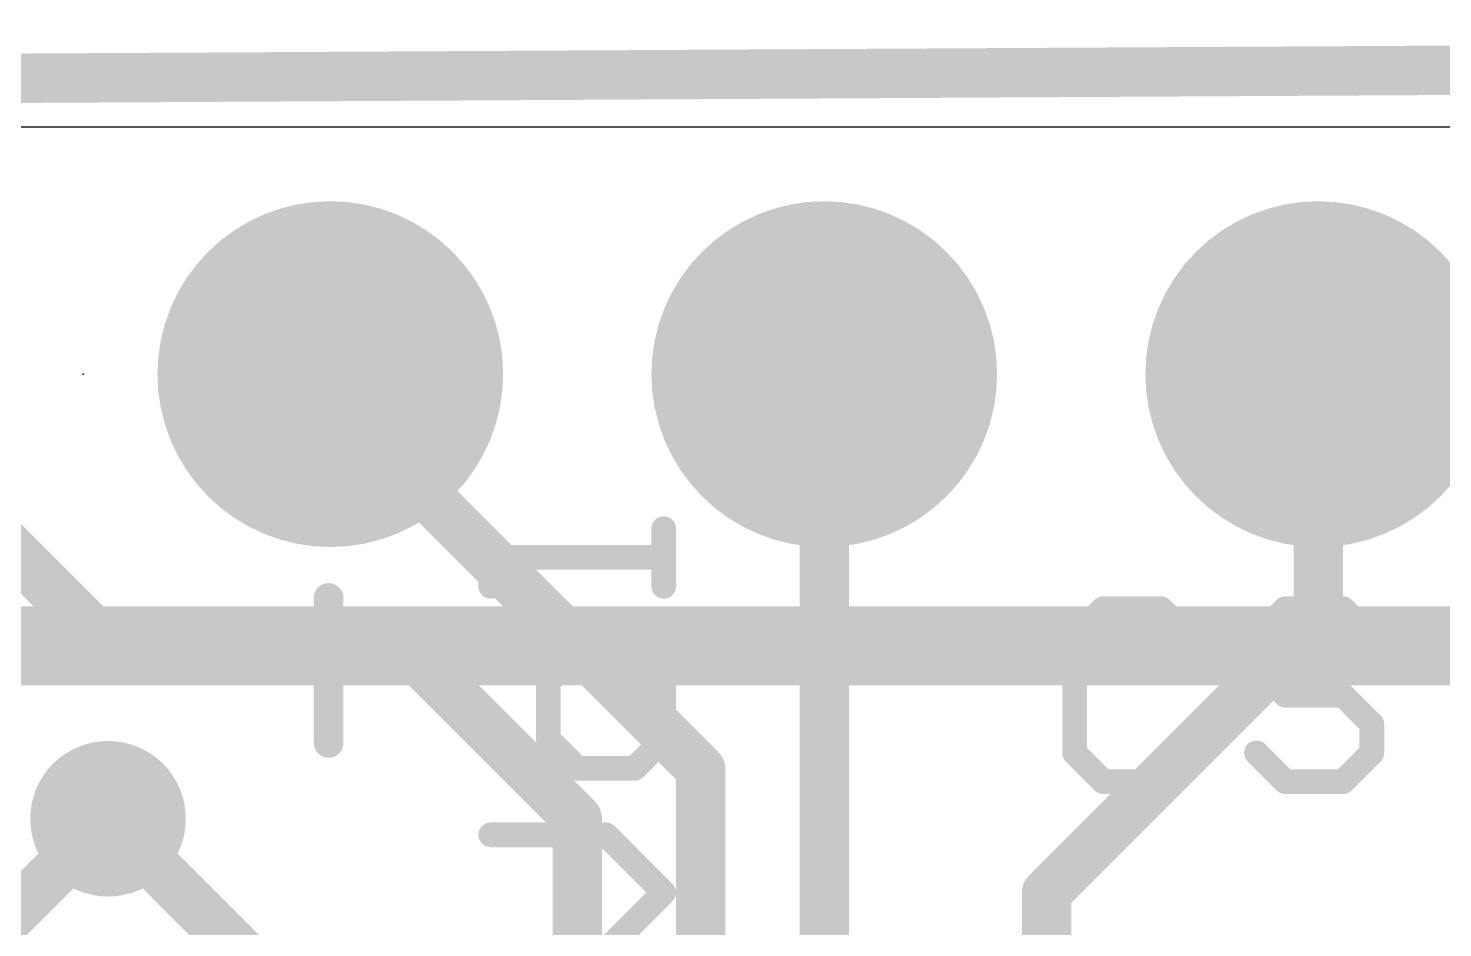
# Model space of a CAD drawing. Extents: x -0.5 to 47.2, y -0.5 to 23.4.
# Drawn here: x 23.85 to 31.12, y 18.74 to 23.37 of the extents above; entities that cross this region are included whole.
import ezdxf

# ---------------------------------------------------------------- set-up
doc = ezdxf.new("R2010")
doc.units = 0
for name, color, linetype in [('1', 12, 'CONTINUOUS'), ('16', 132, 'CONTINUOUS'), ('17', 110, 'CONTINUOUS'), ('18', 110, 'CONTINUOUS'), ('20', 53, 'CONTINUOUS'), ('21', 40, 'CONTINUOUS'), ('23', 40, 'CONTINUOUS')]:
    doc.layers.add(name, color=color, linetype=linetype)

# ---------------------------------------------------------------- blocks, each defined once
blk = doc.blocks.new('ROUNDP')
at = {"const_width": 0.5}
blk.add_lwpolyline([(0, -0.25, 1), (0, 0.25, 1), (0, -0.25)], format="xyb", dxfattribs=at)
blk = doc.blocks.new('ROUNDV')
at = {"const_width": 0.5}
blk.add_lwpolyline([(0, -0.25, 1), (0, 0.25, 1), (0, -0.25)], format="xyb", dxfattribs=at)

msp = doc.modelspace()

# ---------------------------------------------------------------- linework, layer by layer
at = {"layer": '1'}
for points, const_width in [([(32.258, 20.193), (22.225, 20.193)], 0.4064), ([(25.146, 18.415), (24.257, 19.304)], 0.254)]:
    msp.add_lwpolyline(points, dxfattribs=dict(at, const_width=const_width))
at = {"layer": '1', "const_width": 0.127}
msp.add_lwpolyline([(24.3019, 19.3489, 1), (24.2121, 19.2591)], format="xyb", dxfattribs=at)
at = {"layer": '16', "const_width": 0.254}
for points in [[(47.117, 23.241), (-0.381, 22.9764)], [(24.257, 20.193), (22.86, 21.59)], [(25.4, 21.463), (25.4, 21.59)], [(27.94, 13.716), (27.94, 21.59)], [(30.48, 20.32), (30.48, 21.59)], [(27.305, 19.558), (25.4, 21.463)], [(29.083, 18.923), (30.48, 20.32)], [(25.781, 20.193), (24.257, 20.193)], [(26.67, 19.304), (25.781, 20.193)], [(27.305, 13.97), (27.305, 19.558)], [(22.606, 17.653), (24.257, 19.304)], [(26.67, 14.097), (26.67, 19.304)], [(29.083, 18.923), (29.083, 11.938)]]:
    msp.add_lwpolyline(points, dxfattribs=at)
at = {"layer": '16', "const_width": 0.127}
for points in [[(25.4635, 21.59, 1), (25.3365, 21.59)], [(28.0035, 21.59, 1), (27.8765, 21.59)], [(30.5435, 21.59, 1), (30.4165, 21.59)], [(25.4449, 21.5079, 1), (25.3551, 21.4181)], [(25.3365, 21.463, 1), (25.4635, 21.463)], [(30.5249, 20.2751, 1), (30.4351, 20.3649)], [(30.4165, 20.32, 1), (30.5435, 20.32)], [(24.257, 20.2565, 1), (24.257, 20.1295)], [(24.2121, 20.1481, 1), (24.3019, 20.2379)], [(25.8259, 20.2379, 1), (25.7361, 20.1481)], [(25.781, 20.1295, 1), (25.781, 20.2565)], [(27.3685, 19.558, 1), (27.2415, 19.558)], [(27.2601, 19.5131, 1), (27.3499, 19.6029)], [(24.3019, 19.2591, 1), (24.2121, 19.3489)], [(26.7335, 19.304, 1), (26.6065, 19.304)], [(26.6251, 19.2591, 1), (26.7149, 19.3489)], [(29.1465, 18.923, 1), (29.0195, 18.923)], [(29.0381, 18.9679, 1), (29.1279, 18.8781)]]:
    msp.add_lwpolyline(points, format="xyb", dxfattribs=at)
at = {"layer": '20'}
msp.add_line((45.085, 22.86), (1.905, 22.86), dxfattribs=at)
at = {"layer": '21'}
for points, const_width in [([(27.1145, 20.4992), (27.1145, 20.7958)], 0.127), ([(26.2247, 20.4992), (26.2247, 20.6475)], 0.127), ([(26.2247, 20.6475), (27.1145, 20.6475)], 0.127), ([(25.3914, 20.4393), (25.3914, 19.6936)], 0.1524), ([(29.3753, 20.3843), (29.227, 20.236)], 0.127), ([(29.6719, 20.3843), (29.3753, 20.3843)], 0.127), ([(29.8202, 20.236), (29.6719, 20.3843)], 0.127), ([(30.3108, 20.3843), (30.1625, 20.236)], 0.127), ([(30.6074, 20.3843), (30.3108, 20.3843)], 0.127), ([(30.7557, 20.236), (30.6074, 20.3843)], 0.127), ([(29.227, 20.236), (29.227, 19.6428)], 0.127), ([(30.1625, 20.236), (30.1625, 20.0877)], 0.127), ([(26.6696, 20.1568), (26.5213, 20.0085)], 0.127), ([(26.9662, 20.1568), (26.6696, 20.1568)], 0.127), ([(27.1145, 20.0085), (26.9662, 20.1568)], 0.127), ([(30.1625, 20.0877), (30.3108, 19.9394)], 0.127), ([(25.0185, 20.0665), (25.7642, 20.0665)], 0.1524), ([(27.5585, 20.0665), (28.3042, 20.0665)], 0.1524), ([(26.5213, 20.0085), (26.5213, 19.712)], 0.127), ([(27.1145, 19.712), (27.1145, 20.0085)], 0.127), ([(30.3108, 19.9394), (30.6074, 19.9394)], 0.127), ([(30.6074, 19.9394), (30.7557, 19.7911)], 0.127), ([(30.7557, 19.7911), (30.7557, 19.6428)], 0.127), ([(26.5213, 19.712), (26.6696, 19.5637)], 0.127), ([(26.9662, 19.5637), (27.1145, 19.712)], 0.127), ([(29.227, 19.6428), (29.3753, 19.4945)], 0.127), ([(29.6719, 19.4945), (29.8202, 19.6428)], 0.127), ([(30.3108, 19.4945), (30.1625, 19.6428)], 0.127), ([(30.7557, 19.6428), (30.6074, 19.4945)], 0.127), ([(26.6696, 19.5637), (26.9662, 19.5637)], 0.127), ([(29.3753, 19.4945), (29.6719, 19.4945)], 0.127), ([(30.6074, 19.4945), (30.3108, 19.4945)], 0.127), ([(26.8179, 19.2213), (26.2247, 19.2213)], 0.127), ([(27.1145, 18.9247), (26.8179, 19.2213)], 0.127), ([(26.8179, 18.6281), (27.1145, 18.9247)], 0.127)]:
    msp.add_lwpolyline(points, dxfattribs=dict(at, const_width=const_width))
for points, const_width in [([(27.1462, 20.7958, 1), (27.0828, 20.7958)], 0.0635), ([(26.2247, 20.6792, 1), (26.2247, 20.6157)], 0.0635), ([(26.2565, 20.6475, 1), (26.193, 20.6475)], 0.0635), ([(27.1145, 20.6157, 1), (27.1145, 20.6792)], 0.0635), ([(25.4295, 20.4393, 1), (25.3533, 20.4393)], 0.0762), ([(26.193, 20.4992, 1), (26.2565, 20.4992)], 0.0635), ([(27.0828, 20.4992, 1), (27.1462, 20.4992)], 0.0635), ([(29.3753, 20.416, 1), (29.3753, 20.3525)], 0.0635), ([(29.3977, 20.3618, 1), (29.3528, 20.4067)], 0.0635), ([(29.6943, 20.4067, 1), (29.6494, 20.3618)], 0.0635), ([(29.6719, 20.3525, 1), (29.6719, 20.416)], 0.0635), ([(30.3108, 20.416, 1), (30.3108, 20.3525)], 0.0635), ([(30.3332, 20.3618, 1), (30.2883, 20.4067)], 0.0635), ([(30.6298, 20.4067, 1), (30.5849, 20.3618)], 0.0635), ([(30.6074, 20.3525, 1), (30.6074, 20.416)], 0.0635), ([(29.2587, 20.236, 1), (29.1952, 20.236)], 0.0635), ([(30.1943, 20.236, 1), (30.1308, 20.236)], 0.0635), ([(26.6696, 20.1886, 1), (26.6696, 20.1251)], 0.0635), ([(26.6921, 20.1344, 1), (26.6472, 20.1793)], 0.0635), ([(26.9887, 20.1793, 1), (26.9438, 20.1344)], 0.0635), ([(26.9662, 20.1251, 1), (26.9662, 20.1886)], 0.0635), ([(29.2045, 20.2584, 1), (29.2494, 20.2135)], 0.0635), ([(29.7977, 20.2135, 1), (29.8426, 20.2584)], 0.0635), ([(30.14, 20.2584, 1), (30.185, 20.2135)], 0.0635), ([(30.7332, 20.2135, 1), (30.7781, 20.2584)], 0.0635), ([(30.185, 20.1101, 1), (30.14, 20.0652)], 0.0635), ([(25.0185, 20.1046, 1), (25.0185, 20.0284)], 0.0762), ([(25.7642, 20.0284, 1), (25.7642, 20.1046)], 0.0762), ([(27.5585, 20.1046, 1), (27.5585, 20.0284)], 0.0762), ([(28.3042, 20.0284, 1), (28.3042, 20.1046)], 0.0762), ([(30.1308, 20.0877, 1), (30.1943, 20.0877)], 0.0635), ([(26.5531, 20.0085, 1), (26.4896, 20.0085)], 0.0635), ([(26.4989, 20.031, 1), (26.5438, 19.9861)], 0.0635), ([(27.1462, 20.0085, 1), (27.0828, 20.0085)], 0.0635), ([(27.092, 19.9861, 1), (27.137, 20.031)], 0.0635), ([(30.3108, 19.9711, 1), (30.3108, 19.9076)], 0.0635), ([(30.6298, 19.9618, 1), (30.5849, 19.9169)], 0.0635), ([(30.6074, 19.9076, 1), (30.6074, 19.9711)], 0.0635), ([(30.2883, 19.9169, 1), (30.3332, 19.9618)], 0.0635), ([(30.7874, 19.7911, 1), (30.7239, 19.7911)], 0.0635), ([(30.7332, 19.7686, 1), (30.7781, 19.8135)], 0.0635), ([(25.3533, 19.6936, 1), (25.4295, 19.6936)], 0.0762), ([(26.4896, 19.712, 1), (26.5531, 19.712)], 0.0635), ([(26.5438, 19.7344, 1), (26.4989, 19.6895)], 0.0635), ([(27.0828, 19.712, 1), (27.1462, 19.712)], 0.0635), ([(27.137, 19.6895, 1), (27.092, 19.7344)], 0.0635), ([(29.2494, 19.6652, 1), (29.2045, 19.6203)], 0.0635), ([(29.1952, 19.6428, 1), (29.2587, 19.6428)], 0.0635), ([(29.8426, 19.6203, 1), (29.7977, 19.6652)], 0.0635), ([(30.185, 19.6652, 1), (30.14, 19.6203)], 0.0635), ([(30.7239, 19.6428, 1), (30.7874, 19.6428)], 0.0635), ([(30.7781, 19.6203, 1), (30.7332, 19.6652)], 0.0635), ([(26.6696, 19.5954, 1), (26.6696, 19.5319)], 0.0635), ([(26.6472, 19.5412, 1), (26.6921, 19.5861)], 0.0635), ([(26.9438, 19.5861, 1), (26.9887, 19.5412)], 0.0635), ([(26.9662, 19.5319, 1), (26.9662, 19.5954)], 0.0635), ([(29.3753, 19.5263, 1), (29.3753, 19.4628)], 0.0635), ([(29.3528, 19.472, 1), (29.3977, 19.517)], 0.0635), ([(29.6494, 19.517, 1), (29.6943, 19.472)], 0.0635), ([(29.6719, 19.4628, 1), (29.6719, 19.5263)], 0.0635), ([(30.3108, 19.5263, 1), (30.3108, 19.4628)], 0.0635), ([(30.2883, 19.472, 1), (30.3332, 19.517)], 0.0635), ([(30.5849, 19.517, 1), (30.6298, 19.472)], 0.0635), ([(30.6074, 19.4628, 1), (30.6074, 19.5263)], 0.0635), ([(26.2247, 19.2531, 1), (26.2247, 19.1896)], 0.0635), ([(26.8404, 19.2438, 1), (26.7955, 19.1989)], 0.0635), ([(26.8179, 19.1896, 1), (26.8179, 19.2531)], 0.0635), ([(27.137, 18.9023, 1), (27.092, 18.9472)], 0.0635), ([(27.092, 18.9023, 1), (27.137, 18.9472)], 0.0635)]:
    msp.add_lwpolyline(points, format="xyb", dxfattribs=dict(at, const_width=const_width))
at = {"layer": '23'}
msp.add_point((24.13, 21.59), dxfattribs=at)

# ---------------------------------------------------------------- block references
at = {"layer": '17', "xscale": 1.778, "yscale": 1.778, "rotation": 90}
for p in [(25.4, 21.59), (25.4, 21.59), (27.94, 21.59), (27.94, 21.59), (30.48, 21.59), (30.48, 21.59)]:
    msp.add_blockref('ROUNDP', p, dxfattribs=at)
at = {"layer": '18', "xscale": 0.8001, "yscale": 0.8001}
msp.add_blockref('ROUNDV', (24.257, 19.304), dxfattribs=at)
msp.add_blockref('ROUNDV', (24.257, 19.304), dxfattribs=at)

doc.saveas('drawing.dxf')
